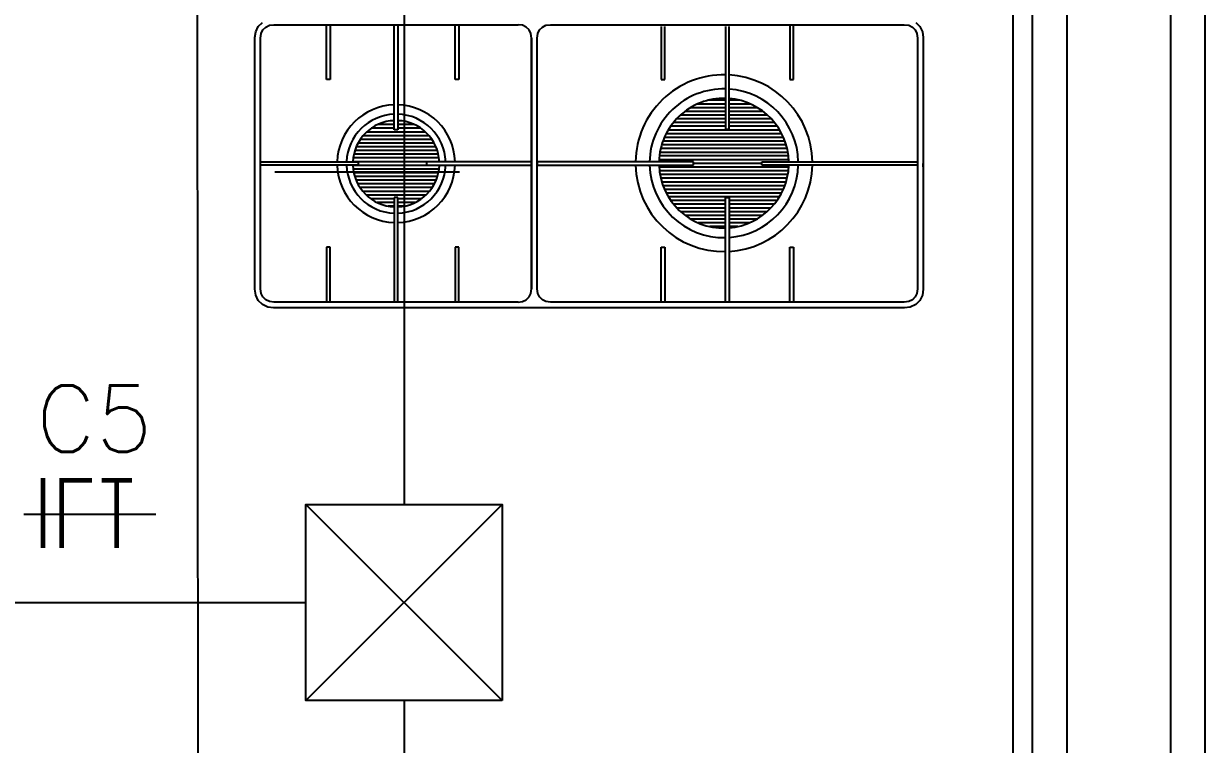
# Model space of a CAD drawing. Header units: millimetres. Extents: x 919107448 to 1838457809, y 576475876 to 1049404419.
# Drawn here: x 919229718.2 to 919229820.6, y 576496746.7 to 576496809.2 of the extents above; entities that cross this region are included whole.
import ezdxf
from ezdxf.enums import TextEntityAlignment as Align

# ---------------------------------------------------------------- set-up
doc = ezdxf.new("R2010")
doc.units = ezdxf.units.MM
for name, color, linetype in [('Arquitetura', 253, 'Continuous'), ('ENE-CAIXAS', 3, 'Continuous'), ('ENE-ELETRO_EMBUTIDO', 4, 'Continuous'), ('ENE-FIAÇÃO', 2, 'Continuous')]:
    doc.layers.add(name, color=color, linetype=linetype)
doc.styles.add('SIMPLEX', font='simplex.shx')

# ---------------------------------------------------------------- blocks, each defined once
blk = doc.blocks.new('forno')
at = {"layer": 'Arquitetura'}
for p, q in [((919229652.6877, 576496829.1766), (919229655.0578, 576496829.1782)), ((919229653.8893, 576496829.1175, -0.029), (919229653.8915, 576496829.1221, -0.029)), ((919229653.8915, 576496829.1221, -0.029), (919229653.895, 576496829.1257, -0.029)), ((919229653.895, 576496829.1257, -0.029), (919229653.8995, 576496829.1279, -0.029)), ((919229653.8955, 576496829.1193, -0.029), (919229653.8979, 576496829.1217, -0.029)), ((919229653.8955, 576496829.1193, -0.029), (919229653.8979, 576496829.1217, -0.029)), ((919229653.8979, 576496829.1217, -0.029), (919229653.9009, 576496829.1232, -0.029)), ((919229653.8979, 576496829.1217, -0.029), (919229653.9009, 576496829.1232, -0.029)), ((919229653.8995, 576496829.1279, -0.029), (919229653.9045, 576496829.1286, -0.029)), ((919229653.9009, 576496829.1232, -0.029), (919229653.9048, 576496829.1238, -0.029)), ((919229653.9009, 576496829.1232, -0.029), (919229653.9048, 576496829.1238, -0.029)), ((919229653.9045, 576496829.1286, -0.029), (919229654.1197, 576496829.1286, -0.029)), ((919229653.9048, 576496829.1238, -0.029), (919229654.1194, 576496829.1238, -0.029)), ((919229653.9048, 576496829.1238, -0.029), (919229654.1194, 576496829.1238, -0.029)), ((919229654.0106, 576496829.0403, -0.022), (919229654.0106, 576496829.1238, -0.022)), ((919229654.0136, 576496829.1238, -0.022), (919229654.0136, 576496829.0403, -0.022)), ((919229654.1194, 576496829.1238, -0.029), (919229654.1233, 576496829.1232, -0.029)), ((919229654.1194, 576496829.1238, -0.029), (919229654.1233, 576496829.1232, -0.029)), ((919229654.1197, 576496829.1286, -0.029), (919229654.1247, 576496829.1279, -0.029)), ((919229654.1233, 576496829.1232, -0.029), (919229654.1264, 576496829.1217, -0.029)), ((919229654.1233, 576496829.1232, -0.029), (919229654.1264, 576496829.1217, -0.029)), ((919229654.1247, 576496829.1279, -0.029), (919229654.1292, 576496829.1257, -0.029)), ((919229654.1264, 576496829.1217, -0.029), (919229654.1288, 576496829.1193, -0.029)), ((919229654.1264, 576496829.1217, -0.029), (919229654.1288, 576496829.1193, -0.029)), ((919229654.1292, 576496829.1257, -0.029), (919229654.1327, 576496829.1221, -0.029)), ((919229653.8887, 576496829.1126, -0.029), (919229653.8893, 576496829.1175, -0.029)), ((919229653.8887, 576496828.5734, -0.029), (919229653.8887, 576496829.1126, -0.029)), ((919229653.8935, 576496829.1123, -0.029), (919229653.894, 576496829.1162, -0.029)), ((919229653.8935, 576496829.1123, -0.029), (919229653.894, 576496829.1162, -0.029)), ((919229653.8935, 576496828.9037, -0.029), (919229653.8935, 576496829.1123, -0.029)), ((919229653.8935, 576496828.9037, -0.029), (919229653.8935, 576496829.1123, -0.029)), ((919229653.894, 576496829.1162, -0.029), (919229653.8955, 576496829.1193, -0.029)), ((919229653.894, 576496829.1162, -0.029), (919229653.8955, 576496829.1193, -0.029)), ((919229654.0046, 576496828.9536, -0.029), (919229654.0046, 576496829.1117, -0.029)), ((919229654.0046, 576496828.9536, -0.029), (919229654.0046, 576496829.1117, -0.029)), ((919229654.1288, 576496829.1193, -0.029), (919229654.1303, 576496829.1162, -0.029)), ((919229654.1288, 576496829.1193, -0.029), (919229654.1303, 576496829.1162, -0.029)), ((919229654.1303, 576496829.1162, -0.029), (919229654.1307, 576496829.1123, -0.029)), ((919229654.1303, 576496829.1162, -0.029), (919229654.1307, 576496829.1123, -0.029)), ((919229654.1307, 576496829.1123, -0.029), (919229654.1307, 576496828.9037, -0.029)), ((919229654.1307, 576496829.1123, -0.029), (919229654.1307, 576496828.9037, -0.029)), ((919229653.9404, 576496829.0673), (919229653.8935, 576496829.0673)), ((919229653.8935, 576496829.0643), (919229653.9404, 576496829.0643)), ((919229653.9404, 576496829.0643), (919229653.9404, 576496829.0673)), ((919229654.0838, 576496829.0643), (919229654.0838, 576496829.0673)), ((919229654.0838, 576496829.0673), (919229654.1307, 576496829.0673)), ((919229654.1307, 576496829.0643), (919229654.0838, 576496829.0643)), ((919229654.0136, 576496829.0403, -0.022), (919229654.0106, 576496829.0403, -0.022)), ((919229653.9829, 576496829.0095, -0.011), (919229653.8935, 576496829.0095, -0.011)), ((919229653.8935, 576496829.0065, -0.011), (919229653.9829, 576496829.0065, -0.011)), ((919229653.9829, 576496829.0065, -0.011), (919229653.9829, 576496829.0095, -0.011)), ((919229654.041, 576496829.0065, -0.011), (919229654.041, 576496829.0095, -0.011)), ((919229654.041, 576496829.0095, -0.011), (919229654.1303, 576496829.0095, -0.011)), ((919229654.1303, 576496829.0065, -0.011), (919229654.041, 576496829.0065, -0.011)), ((919229654.0136, 576496828.9818), (919229654.0106, 576496828.9818)), ((919229654.0106, 576496828.9818), (919229654.0106, 576496828.8922)), ((919229654.0136, 576496828.8922), (919229654.0136, 576496828.9818)), ((919229653.9404, 576496828.9573), (919229653.8935, 576496828.9573)), ((919229653.8935, 576496828.9543), (919229653.9404, 576496828.9543)), ((919229653.9404, 576496828.9543), (919229653.9404, 576496828.9573)), ((919229654.0838, 576496828.9543), (919229654.0838, 576496828.9573)), ((919229654.0838, 576496828.9573), (919229654.1307, 576496828.9573)), ((919229654.1307, 576496828.9543), (919229654.0838, 576496828.9543)), ((919229653.8935, 576496828.9037, -0.029), (919229653.894, 576496828.8998, -0.029)), ((919229653.894, 576496828.8998, -0.029), (919229653.8955, 576496828.8967, -0.029)), ((919229654.1288, 576496828.8967, -0.029), (919229654.1303, 576496828.8998, -0.029)), ((919229654.1303, 576496828.8998, -0.029), (919229654.1307, 576496828.9037, -0.029)), ((919229653.8955, 576496828.8967, -0.029), (919229653.8979, 576496828.8942, -0.029)), ((919229653.8979, 576496828.8942, -0.029), (919229653.9009, 576496828.8927, -0.029)), ((919229653.9009, 576496828.8927, -0.029), (919229653.9048, 576496828.8922, -0.029)), ((919229654.1194, 576496828.8922, -0.029), (919229653.9048, 576496828.8922, -0.029)), ((919229653.9048, 576496828.8922, -0.029), (919229654.1194, 576496828.8922, -0.029)), ((919229654.0106, 576496828.8922), (919229654.0136, 576496828.8922)), ((919229654.1194, 576496828.8922, -0.029), (919229654.1233, 576496828.8927, -0.029)), ((919229654.1233, 576496828.8927, -0.029), (919229654.1264, 576496828.8942, -0.029)), ((919229654.1264, 576496828.8942, -0.029), (919229654.1288, 576496828.8967, -0.029)), ((919229653.8935, 576496828.8759, -0.029), (919229653.894, 576496828.8798, -0.029)), ((919229653.894, 576496828.8798, -0.029), (919229653.8955, 576496828.8829, -0.029)), ((919229653.8955, 576496828.8829, -0.029), (919229653.8979, 576496828.8854, -0.029)), ((919229653.8979, 576496828.8854, -0.029), (919229653.9009, 576496828.8869, -0.029)), ((919229653.9009, 576496828.8869, -0.029), (919229653.9048, 576496828.8874, -0.029)), ((919229653.9048, 576496828.8874, -0.029), (919229654.1194, 576496828.8874, -0.029)), ((919229653.9048, 576496828.8874, -0.029), (919229654.1194, 576496828.8874, -0.029)), ((919229654.0136, 576496828.8874), (919229654.0106, 576496828.8874)), ((919229654.0106, 576496828.8874), (919229654.0106, 576496828.7538)), ((919229654.0136, 576496828.7538), (919229654.0136, 576496828.8874)), ((919229654.1194, 576496828.8874, -0.029), (919229654.1233, 576496828.8869, -0.029)), ((919229654.1233, 576496828.8869, -0.029), (919229654.1264, 576496828.8854, -0.029)), ((919229654.1264, 576496828.8854, -0.029), (919229654.1288, 576496828.8829, -0.029)), ((919229654.1288, 576496828.8829, -0.029), (919229654.1303, 576496828.8798, -0.029)), ((919229654.1303, 576496828.8798, -0.029), (919229654.1307, 576496828.8759, -0.029)), ((919229653.8935, 576496828.5736, -0.029), (919229653.8935, 576496828.8759, -0.029)), ((919229653.8935, 576496828.5736, -0.029), (919229653.8935, 576496828.8759, -0.029)), ((919229654.1307, 576496828.8759, -0.029), (919229654.1307, 576496828.5736, -0.029)), ((919229654.1307, 576496828.8759, -0.029), (919229654.1307, 576496828.5736, -0.029)), ((919229653.8935, 576496828.7813, -0.029), (919229653.9404, 576496828.7813, -0.029)), ((919229653.9404, 576496828.7783, -0.029), (919229653.8935, 576496828.7783, -0.029)), ((919229653.9404, 576496828.7813, -0.029), (919229653.9404, 576496828.7783, -0.029)), ((919229654.1292, 576496828.7813, -0.029), (919229654.0838, 576496828.7813, -0.029)), ((919229654.0838, 576496828.7813, -0.029), (919229654.0838, 576496828.7783, -0.029)), ((919229654.0838, 576496828.7783, -0.029), (919229654.1292, 576496828.7783, -0.029)), ((919229654.0106, 576496828.7538), (919229654.0136, 576496828.7538)), ((919229653.8935, 576496828.7263, -0.029), (919229653.9829, 576496828.7263, -0.029)), ((919229653.9829, 576496828.7233, -0.029), (919229653.8935, 576496828.7233, -0.029)), ((919229653.9829, 576496828.7263, -0.029), (919229653.9829, 576496828.7233, -0.029)), ((919229654.1292, 576496828.7263, -0.029), (919229654.0414, 576496828.7263, -0.029)), ((919229654.0414, 576496828.7263, -0.029), (919229654.0414, 576496828.7233, -0.029)), ((919229654.0414, 576496828.7233, -0.029), (919229654.1292, 576496828.7233, -0.029)), ((919229654.0106, 576496828.5622, -0.022), (919229654.0106, 576496828.6953, -0.022)), ((919229654.0106, 576496828.6953, -0.022), (919229654.0136, 576496828.6953, -0.022)), ((919229654.0136, 576496828.6953, -0.022), (919229654.0136, 576496828.5622, -0.022)), ((919229653.8935, 576496828.6713, -0.029), (919229653.9404, 576496828.6713, -0.029)), ((919229653.9404, 576496828.6683, -0.029), (919229653.8935, 576496828.6683, -0.029)), ((919229653.9404, 576496828.6713, -0.029), (919229653.9404, 576496828.6683, -0.029)), ((919229654.1307, 576496828.6713, -0.029), (919229654.0838, 576496828.6713, -0.029)), ((919229654.0838, 576496828.6713, -0.029), (919229654.0838, 576496828.6683, -0.029)), ((919229654.0838, 576496828.6683, -0.029), (919229654.1307, 576496828.6683, -0.029)), ((919229653.8893, 576496828.5684, -0.029), (919229653.8887, 576496828.5734, -0.029)), ((919229653.8915, 576496828.5638, -0.029), (919229653.8893, 576496828.5684, -0.029)), ((919229653.894, 576496828.5697, -0.029), (919229653.8935, 576496828.5736, -0.029)), ((919229653.894, 576496828.5697, -0.029), (919229653.8935, 576496828.5736, -0.029)), ((919229653.8955, 576496828.5666, -0.029), (919229653.894, 576496828.5697, -0.029)), ((919229653.8955, 576496828.5666, -0.029), (919229653.894, 576496828.5697, -0.029)), ((919229653.8979, 576496828.5642, -0.029), (919229653.8955, 576496828.5666, -0.029)), ((919229653.8979, 576496828.5642, -0.029), (919229653.8955, 576496828.5666, -0.029)), ((919229654.1288, 576496828.5666, -0.029), (919229654.1264, 576496828.5642, -0.029)), ((919229654.1288, 576496828.5666, -0.029), (919229654.1264, 576496828.5642, -0.029)), ((919229654.1303, 576496828.5697, -0.029), (919229654.1288, 576496828.5666, -0.029)), ((919229654.1303, 576496828.5697, -0.029), (919229654.1288, 576496828.5666, -0.029)), ((919229654.1307, 576496828.5736, -0.029), (919229654.1303, 576496828.5697, -0.029)), ((919229654.1307, 576496828.5736, -0.029), (919229654.1303, 576496828.5697, -0.029)), ((919229653.895, 576496828.5603, -0.029), (919229653.8915, 576496828.5638, -0.029)), ((919229653.8995, 576496828.558, -0.029), (919229653.895, 576496828.5603, -0.029)), ((919229653.9009, 576496828.5627, -0.029), (919229653.8979, 576496828.5642, -0.029)), ((919229653.9009, 576496828.5627, -0.029), (919229653.8979, 576496828.5642, -0.029)), ((919229653.9045, 576496828.5574, -0.029), (919229653.8995, 576496828.558, -0.029)), ((919229653.9048, 576496828.5622, -0.029), (919229653.9009, 576496828.5627, -0.029)), ((919229653.9048, 576496828.5622, -0.029), (919229653.9009, 576496828.5627, -0.029)), ((919229654.0104, 576496828.5574, -0.029), (919229653.9045, 576496828.5574, -0.029)), ((919229654.0104, 576496828.5622, -0.029), (919229653.9048, 576496828.5622, -0.029)), ((919229654.0104, 576496828.5622, -0.029), (919229653.9048, 576496828.5622, -0.029)), ((919229654.0091, 576496828.5574, -0.022), (919229654.0121, 576496828.5574, -0.022)), ((919229654.1194, 576496828.5622, -0.029), (919229654.0104, 576496828.5622, -0.029)), ((919229654.1194, 576496828.5622, -0.029), (919229654.0104, 576496828.5622, -0.029)), ((919229654.1197, 576496828.5574, -0.029), (919229654.0104, 576496828.5574, -0.029)), ((919229654.1233, 576496828.5627, -0.029), (919229654.1194, 576496828.5622, -0.029)), ((919229654.1233, 576496828.5627, -0.029), (919229654.1194, 576496828.5622, -0.029)), ((919229654.1247, 576496828.558, -0.029), (919229654.1197, 576496828.5574, -0.029)), ((919229654.1264, 576496828.5642, -0.029), (919229654.1233, 576496828.5627, -0.029)), ((919229654.1264, 576496828.5642, -0.029), (919229654.1233, 576496828.5627, -0.029)), ((919229654.1292, 576496828.5603, -0.029), (919229654.1247, 576496828.558, -0.029)), ((919229654.1327, 576496828.5638, -0.029), (919229654.1292, 576496828.5603, -0.029)), ((919229655.0526, 576496828.4805), (919229652.6862, 576496828.481))]:
    blk.add_line(p, q, dxfattribs=at)
at = {"layer": 'Arquitetura', "linetype": 'Continuous'}
for p, q in [((919229653.9946, 576496828.9752, -0.022), (919229653.9946, 576496829.0406, -0.022)), ((919229653.9977, 576496828.9737, -0.022), (919229653.9977, 576496829.0421, -0.022)), ((919229654.0009, 576496828.9726, -0.022), (919229654.0009, 576496829.0432, -0.022)), ((919229654.0041, 576496828.9718, -0.022), (919229654.0041, 576496829.0441, -0.022)), ((919229654.0073, 576496828.9712, -0.022), (919229654.0073, 576496829.0446, -0.022)), ((919229654.0104, 576496828.971, -0.022), (919229654.0104, 576496829.0449, -0.022)), ((919229654.0136, 576496828.971, -0.022), (919229654.0136, 576496829.0449, -0.022)), ((919229654.0168, 576496828.9713, -0.022), (919229654.0168, 576496829.0446, -0.022)), ((919229654.02, 576496828.9718, -0.022), (919229654.02, 576496829.044, -0.022)), ((919229654.0231, 576496828.9727, -0.022), (919229654.0231, 576496829.0432, -0.022)), ((919229654.0263, 576496828.9739, -0.022), (919229654.0263, 576496829.042, -0.022)), ((919229654.0295, 576496828.9754, -0.022), (919229654.0295, 576496829.0405, -0.022)), ((919229653.985, 576496828.9825, -0.022), (919229653.985, 576496829.0334, -0.022)), ((919229653.9882, 576496828.9795, -0.022), (919229653.9882, 576496829.0363, -0.022)), ((919229653.9914, 576496828.9771, -0.022), (919229653.9914, 576496829.0387, -0.022)), ((919229654.0327, 576496828.9773, -0.022), (919229654.0327, 576496829.0385, -0.022)), ((919229654.0358, 576496828.9797, -0.022), (919229654.0358, 576496829.0361, -0.022)), ((919229654.039, 576496828.9828, -0.022), (919229654.039, 576496829.0331, -0.022)), ((919229653.9787, 576496829.0095, -0.022), (919229653.9787, 576496829.0242, -0.022)), ((919229653.9819, 576496829.0095, -0.022), (919229653.9819, 576496829.0295, -0.022)), ((919229654.0422, 576496829.0095, -0.022), (919229654.0422, 576496829.0292, -0.022)), ((919229654.0454, 576496829.0095, -0.022), (919229654.0454, 576496829.0237, -0.022)), ((919229653.9755, 576496829.0095, -0.022), (919229653.9755, 576496829.0146, -0.022)), ((919229654.0485, 576496829.0095, -0.022), (919229654.0485, 576496829.0131, -0.022)), ((919229653.9755, 576496829.0013, -0.022), (919229653.9755, 576496829.0065, -0.022)), ((919229653.9787, 576496828.9916, -0.022), (919229653.9787, 576496829.0065, -0.022)), ((919229653.9819, 576496828.9863, -0.022), (919229653.9819, 576496829.0065, -0.022)), ((919229654.0422, 576496828.9867, -0.022), (919229654.0422, 576496829.0065, -0.022)), ((919229654.0454, 576496828.9921, -0.022), (919229654.0454, 576496829.0065, -0.022)), ((919229654.0485, 576496829.0028, -0.022), (919229654.0485, 576496829.0065, -0.022)), ((919229653.9899, 576496828.6769, -0.051), (919229653.9899, 576496828.7785, -0.051)), ((919229653.9931, 576496828.6756, -0.051), (919229653.9931, 576496828.7797, -0.051)), ((919229653.9962, 576496828.6746, -0.051), (919229653.9962, 576496828.7808, -0.051)), ((919229653.9994, 576496828.6737, -0.051), (919229653.9994, 576496828.7817, -0.051)), ((919229654.0026, 576496828.6731, -0.051), (919229654.0026, 576496828.7823, -0.051)), ((919229654.0058, 576496828.6726, -0.051), (919229654.0058, 576496828.7828, -0.051)), ((919229654.0089, 576496828.6723, -0.051), (919229654.0089, 576496828.7831, -0.051)), ((919229654.0153, 576496828.6723, -0.051), (919229654.0153, 576496828.7831, -0.051)), ((919229654.0185, 576496828.6725, -0.051), (919229654.0185, 576496828.7828, -0.051)), ((919229654.0216, 576496828.673, -0.051), (919229654.0216, 576496828.7824, -0.051)), ((919229654.0248, 576496828.6736, -0.051), (919229654.0248, 576496828.7818, -0.051)), ((919229654.028, 576496828.6745, -0.051), (919229654.028, 576496828.7809, -0.051)), ((919229654.0312, 576496828.6755, -0.051), (919229654.0312, 576496828.7799, -0.051)), ((919229654.0343, 576496828.6768, -0.051), (919229654.0343, 576496828.7786, -0.051)), ((919229653.974, 576496828.7263, -0.051), (919229653.974, 576496828.7679, -0.051)), ((919229653.9772, 576496828.7263, -0.051), (919229653.9772, 576496828.7707, -0.051)), ((919229653.9804, 576496828.7263, -0.051), (919229653.9804, 576496828.7731, -0.051)), ((919229653.9835, 576496828.6802, -0.051), (919229653.9835, 576496828.7751, -0.051)), ((919229653.9867, 576496828.6785, -0.051), (919229653.9867, 576496828.7769, -0.051)), ((919229654.0375, 576496828.6783, -0.051), (919229654.0375, 576496828.7771, -0.051)), ((919229654.0407, 576496828.68, -0.051), (919229654.0407, 576496828.7754, -0.051)), ((919229654.0439, 576496828.7263, -0.051), (919229654.0439, 576496828.7733, -0.051)), ((919229654.047, 576496828.7263, -0.051), (919229654.047, 576496828.771, -0.051)), ((919229654.0502, 576496828.7263, -0.051), (919229654.0502, 576496828.7682, -0.051)), ((919229653.9677, 576496828.7263, -0.051), (919229653.9677, 576496828.7606, -0.051)), ((919229653.9708, 576496828.7263, -0.051), (919229653.9708, 576496828.7646, -0.051)), ((919229654.0534, 576496828.7263, -0.051), (919229654.0534, 576496828.765, -0.051)), ((919229654.0566, 576496828.7263, -0.051), (919229654.0566, 576496828.7612, -0.051)), ((919229653.9613, 576496828.7263, -0.051), (919229653.9613, 576496828.7496, -0.051)), ((919229653.9645, 576496828.7263, -0.051), (919229653.9645, 576496828.7558, -0.051)), ((919229654.0121, 576496828.6953, -0.051), (919229654.0121, 576496828.7538, -0.051)), ((919229654.0597, 576496828.7263, -0.051), (919229654.0597, 576496828.7565, -0.051)), ((919229654.0629, 576496828.7263, -0.051), (919229654.0629, 576496828.7505, -0.051)), ((919229653.9581, 576496828.7263, -0.051), (919229653.9581, 576496828.7397, -0.051)), ((919229654.0661, 576496828.7263, -0.051), (919229654.0661, 576496828.7414, -0.051)), ((919229653.9581, 576496828.7157, -0.051), (919229653.9581, 576496828.7233, -0.051)), ((919229653.9613, 576496828.7058, -0.051), (919229653.9613, 576496828.7233, -0.051)), ((919229653.9645, 576496828.6995, -0.051), (919229653.9645, 576496828.7233, -0.051)), ((919229653.9677, 576496828.6947, -0.051), (919229653.9677, 576496828.7233, -0.051)), ((919229653.9708, 576496828.6908, -0.051), (919229653.9708, 576496828.7233, -0.051)), ((919229653.974, 576496828.6875, -0.051), (919229653.974, 576496828.7233, -0.051)), ((919229653.9772, 576496828.6847, -0.051), (919229653.9772, 576496828.7233, -0.051)), ((919229653.9804, 576496828.6823, -0.051), (919229653.9804, 576496828.7233, -0.051)), ((919229654.0439, 576496828.682, -0.051), (919229654.0439, 576496828.7233, -0.051)), ((919229654.047, 576496828.6844, -0.051), (919229654.047, 576496828.7233, -0.051)), ((919229654.0502, 576496828.6872, -0.051), (919229654.0502, 576496828.7233, -0.051)), ((919229654.0534, 576496828.6904, -0.051), (919229654.0534, 576496828.7233, -0.051)), ((919229654.0566, 576496828.6942, -0.051), (919229654.0566, 576496828.7233, -0.051)), ((919229654.0597, 576496828.6989, -0.051), (919229654.0597, 576496828.7233, -0.051)), ((919229654.0629, 576496828.7049, -0.051), (919229654.0629, 576496828.7233, -0.051)), ((919229654.0661, 576496828.714, -0.051), (919229654.0661, 576496828.7233, -0.051))]:
    blk.add_line(p, q, dxfattribs=at)
at = {"layer": 'Arquitetura'}
for centre, radius, start, end in [((919229654.0119, 576496829.0079, -0.0394), 0.0504, 91.4777, 178.2266), ((919229654.0119, 576496829.0079, -0.0293), 0.0424, 91.7574, 177.8909), ((919229654.0119, 576496829.0079, -0.0394), 0.0504, 1.7734, 88.0674), ((919229654.0119, 576496829.0079, -0.0293), 0.0424, 2.1091, 87.7016), ((919229654.0119, 576496829.0079, -0.0119), 0.037, 92.0138, 177.5832), ((919229654.0119, 576496829.0079, -0.0119), 0.037, 2.4168, 87.3662), ((919229654.0119, 576496829.0079, -0.0394), 0.0504, 181.6369, 268.5223), ((919229654.0119, 576496829.0079, -0.0293), 0.0424, 181.9467, 268.2426), ((919229654.0119, 576496829.0079, -0.0119), 0.037, 182.2307, 267.9862), ((919229654.0119, 576496829.0079, -0.0394), 0.0504, 271.9326, 358.3631), ((919229654.0119, 576496829.0079, -0.0293), 0.0424, 272.2984, 358.0533), ((919229654.0119, 576496829.0079, -0.0119), 0.037, 272.6338, 357.7693), ((919229654.0123, 576496828.7277, -0.0734), 0.0756, 91.2882, 181.0685), ((919229654.0123, 576496828.7277, -0.0734), 0.0756, 358.9315, 89.0149), ((919229654.0123, 576496828.7277, -0.0583), 0.0636, 91.532, 181.2706), ((919229654.0123, 576496828.7277, -0.0583), 0.0636, 358.7294, 88.8285), ((919229654.0123, 576496828.7277, -0.0322), 0.0555, 91.7555, 181.456), ((919229654.0123, 576496828.7277, -0.0322), 0.0555, 358.544, 88.6576), ((919229654.0123, 576496828.7277, -0.0734), 0.0756, 183.3435, 268.7118), ((919229654.0123, 576496828.7277, -0.0583), 0.0636, 183.977, 268.468), ((919229654.0123, 576496828.7277, -0.0322), 0.0555, 184.5581, 268.2445), ((919229654.0123, 576496828.7277, -0.0734), 0.0756, 270.9851, 356.6565), ((919229654.0123, 576496828.7277, -0.0583), 0.0636, 271.1715, 356.023), ((919229654.0123, 576496828.7277, -0.0322), 0.0555, 271.3424, 355.4419)]:
    blk.add_arc(centre, radius, start, end, dxfattribs=at)
blk = doc.blocks.new('caixa de passagem')
at = {"layer": 'ENE-CAIXAS', "color": 1}
for p, q in [((919229720.2, 576497407), (919229682.04, 576497368.84)), ((919229720.2, 576497368.84), (919229682.04, 576497407))]:
    blk.add_line(p, q, dxfattribs=at)
at = {"layer": 'ENE-CAIXAS'}
blk.add_lwpolyline([(919229720.2, 576497368.84), (919229682.04, 576497368.84), (919229682.04, 576497407), (919229720.2, 576497407)], close=True, dxfattribs=at)
blk = doc.blocks.new('*U146')
at = {"layer": 'ENE-FIAÇÃO', "color": 1}
blk.add_line((-0.1653, -0.003), (0.167, -0.003), dxfattribs=at)
at = {"layer": 'ENE-FIAÇÃO', "const_width": 0.0121}
for points in [[(-0.1152, 0.0911), (-0.1152, -0.0911)], [(0.0129, 0.0851), (-0.0661, 0.0851), (-0.0661, -0.0911)], [(0.0379, 0.0851), (0.117, 0.0851)], [(0.0775, 0.0851), (0.0775, -0.0911)]]:
    blk.add_lwpolyline(points, dxfattribs=at)

msp = doc.modelspace()

# ---------------------------------------------------------------- linework, layer by layer
at = {"layer": 'Arquitetura'}
msp.add_lwpolyline([(919229747.07, 576497282.07), (919229780.57, 576497282.07), (919229780.57, 576497257.07), (919229805.57, 576497257.07), (919229805.57, 576496582.07), (919229734.57, 576496582.07), (919229734.57, 576496567.07), (919229820.57, 576496567.07), (919229820.57, 576497662.07), (919229805.57, 576497662.07), (919229795.57, 576497662.07), (919229795.57, 576497647.07), (919229805.57, 576497647.07), (919229805.57, 576497297.07), (919229747.07, 576497297.07), (919229747.07, 576497282.07)], dxfattribs=at)
msp.add_lwpolyline([(919229750.07, 576497285.07), (919229783.57, 576497285.07), (919229783.57, 576497260.07), (919229808.57, 576497260.07), (919229808.57, 576496579.07), (919229737.57, 576496579.07), (919229737.57, 576496570.07), (919229817.57, 576496570.07), (919229817.57, 576497659.07), (919229805.57, 576497659.07), (919229798.57, 576497659.07), (919229798.57, 576497650.07), (919229808.57, 576497650.07), (919229808.57, 576497294.07), (919229750.07, 576497294.07), (919229750.07, 576497285.07)], close=True, dxfattribs=at)
at = {"layer": 'ENE-ELETRO_EMBUTIDO'}
for p, q in [((919229751.15, 576496881.14), (919229751.15, 576496767.52)), ((919229686.16, 576496759.01), (919229742.64, 576496759.01)), ((919229751.15, 576496750.5), (919229751.15, 576496691.76))]:
    msp.add_line(p, q, dxfattribs=at)
at = {"layer": 'ENE-ELETRO_EMBUTIDO', "color": 1}
msp.add_line((919229729.23, 576496766.68), (919229729.64, 576496766.68), dxfattribs=at)

# ---------------------------------------------------------------- block references
at = {"layer": 'Arquitetura', "xscale": 101.3607343189144, "yscale": 101.3607343189144, "zscale": 101.3607343189144, "rotation": 90}
msp.add_blockref('forno', (59353371671.23, -92597295941.31), dxfattribs=at)
at = {"layer": 'ENE-FIAÇÃO', "color": 3}
ref = msp.add_blockref('*U146', (919229723.69, 576496766.78), dxfattribs=dict(at, xscale=33.22527574230886, yscale=33.22527574230886, zscale=33.22527574230886))
ref.add_attrib('QXXX', 'C5', dxfattribs={"color": 7, "height": 5.763, "style": 'SIMPLEX'}).set_placement((919229724.32, 576496772.07), align=Align.CENTER)
at = {"layer": 'ENE-FIAÇÃO', "xscale": 0.4458929892819983, "yscale": 0.4458929892819983, "zscale": 0.4458929892819983}
msp.add_blockref('caixa de passagem', (509351671.88, 319440615.4), dxfattribs=at)

doc.saveas('drawing.dxf')
